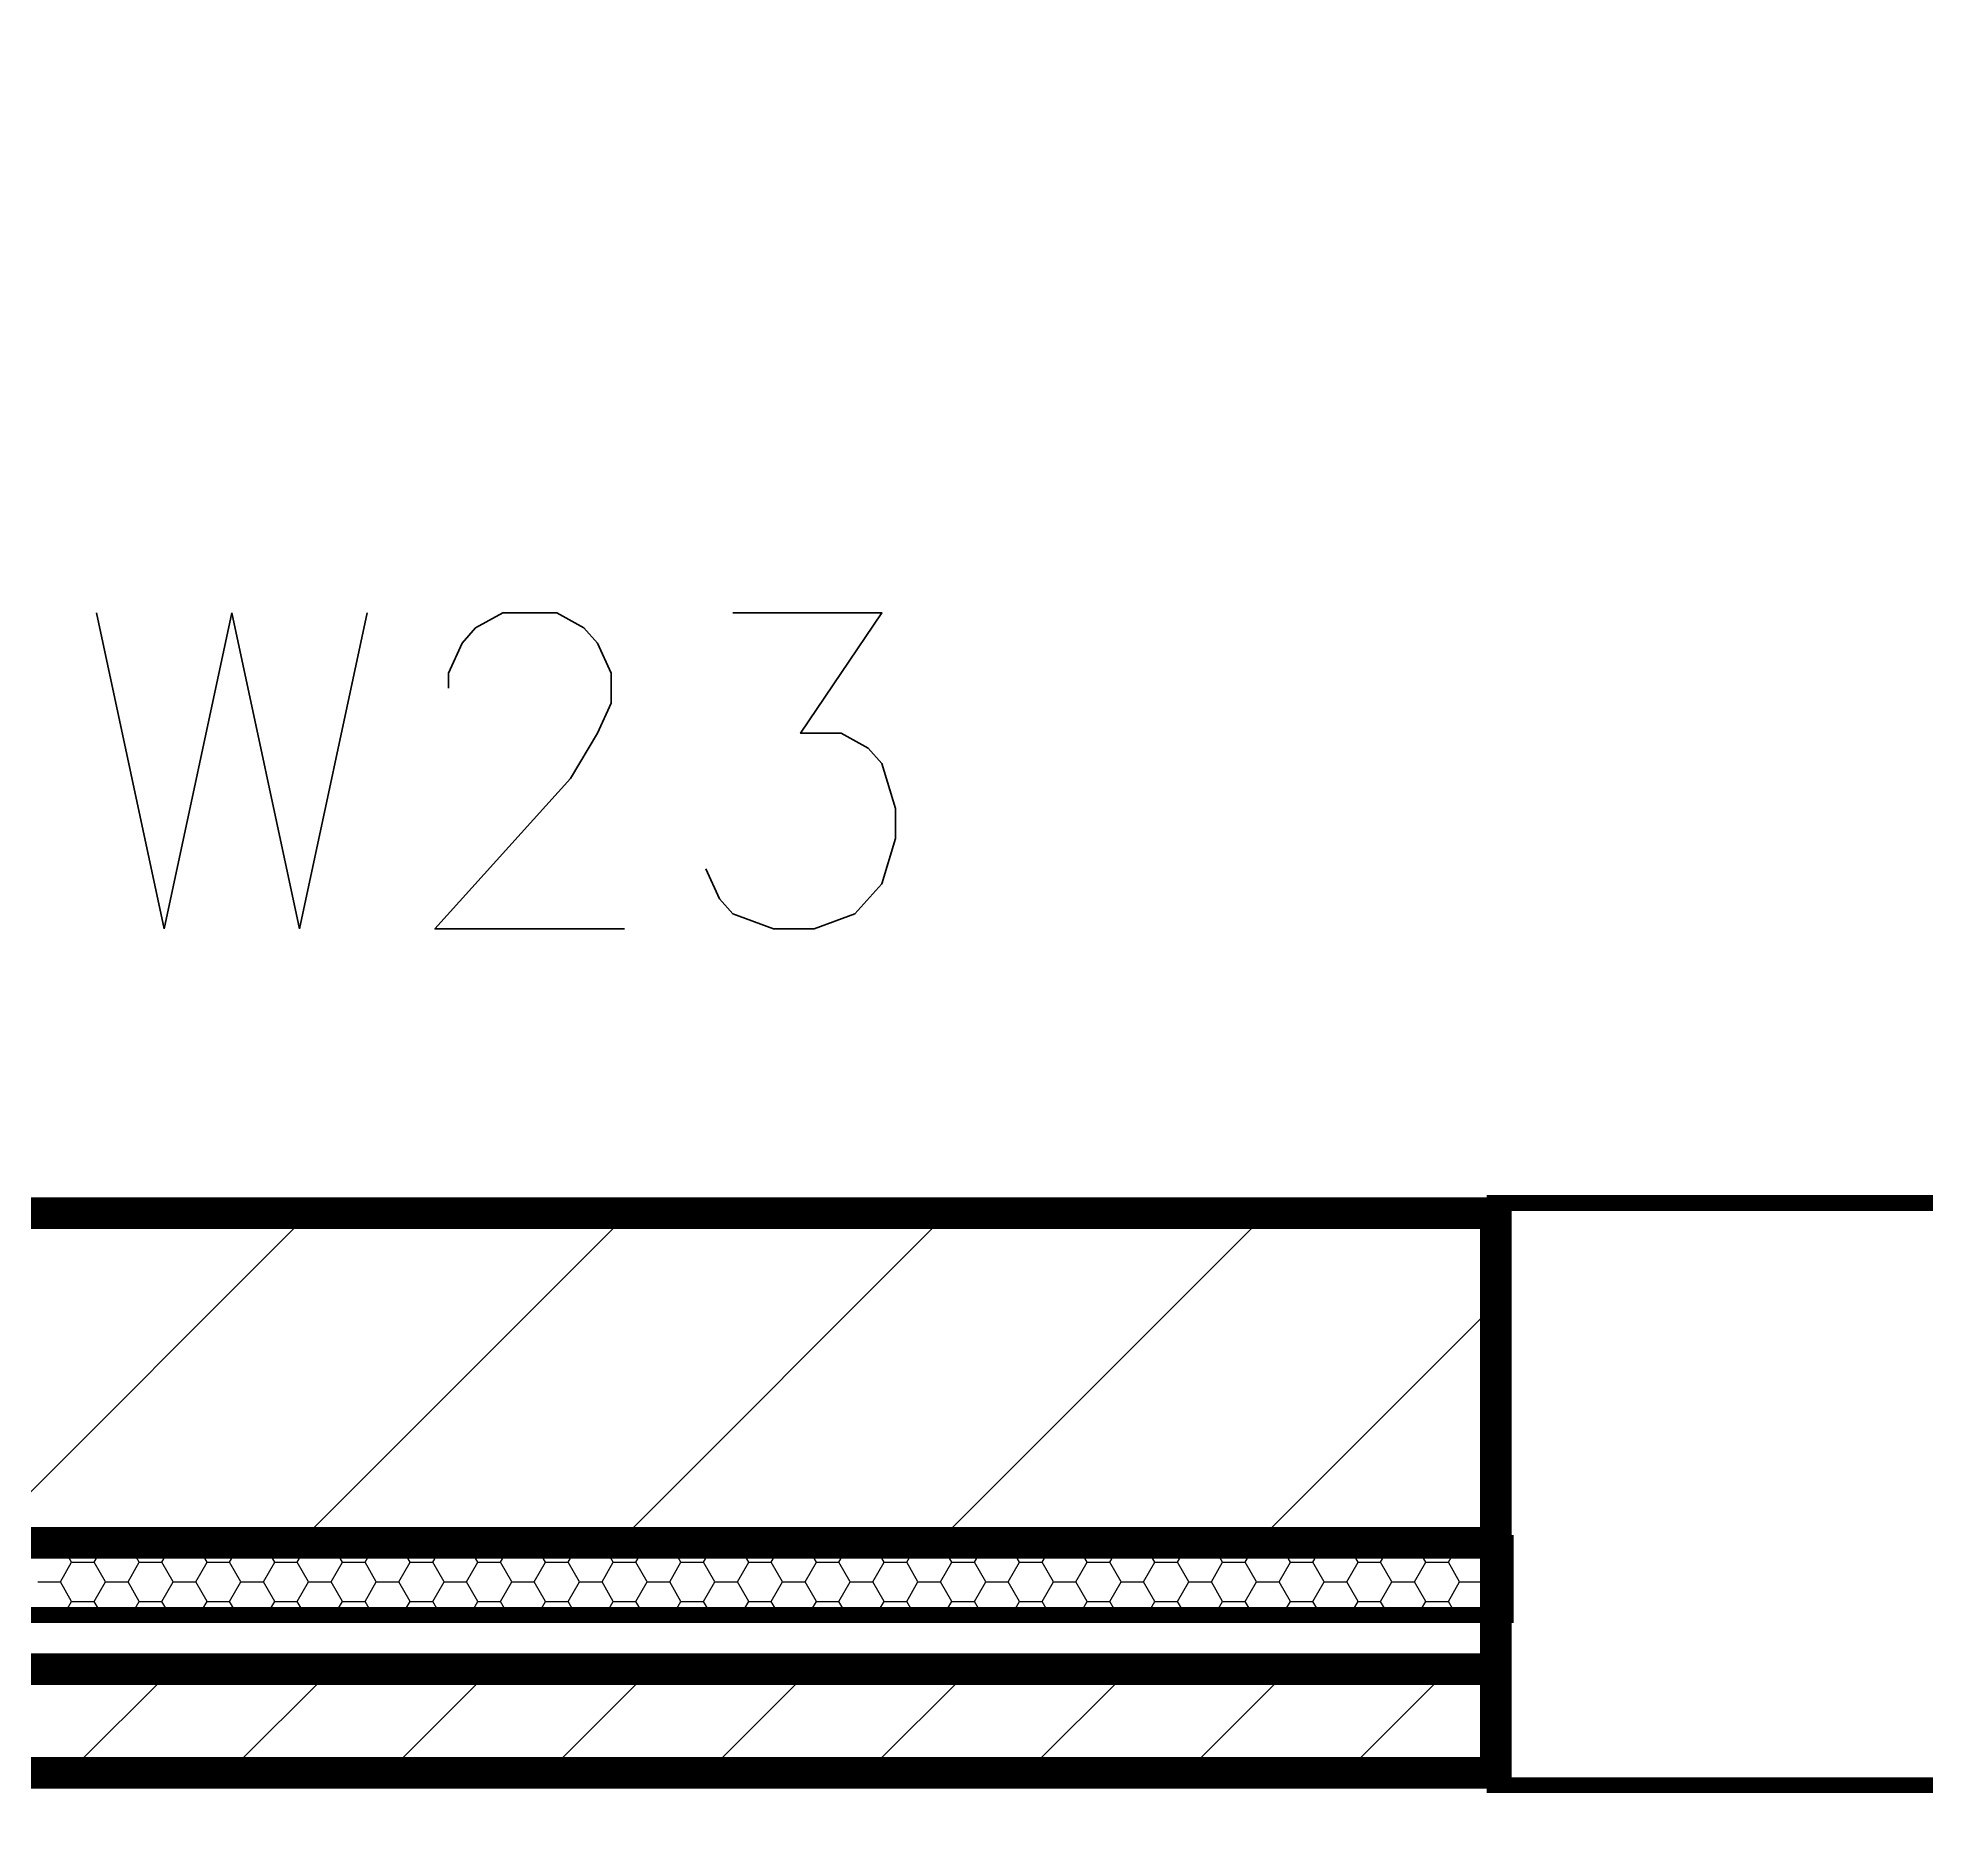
# Model space of a CAD drawing. Extents: x 0 to 42050, y 0 to 29700.
# Drawn here: x 6125 to 8217, y 8923 to 10917 of the extents above; entities that cross this region are included whole.
import ezdxf
from ezdxf.enums import TextEntityAlignment as Align

# ---------------------------------------------------------------- set-up
doc = ezdxf.new("R2010")
doc.units = 0
doc.header["$LTSCALE"] = 1000
doc.layers.get('0').update_dxf_attribs({"linetype": 'CONTINUOUS'})
doc.layers.get('DEFPOINTS').update_dxf_attribs({"linetype": 'CONTINUOUS'})
for name, color, linetype in [('BEMASSUNG', 3, 'CONTINUOUS'), ('DAEMMUNG', 6, 'CONTINUOUS'), ('FENSTER', 8, 'CONTINUOUS'), ('LEGENDE-70', 1, 'CONTINUOUS'), ('MAUERWERK', 7, 'CONTINUOUS'), ('SCHRAFFUR-DAEMMUNG', 6, 'CONTINUOUS'), ('SCHRAFFUR-MAUER', 7, 'CONTINUOUS'), ('SCHRAFFUR-VORMAUER', 7, 'CONTINUOUS'), ('VORSATZSCHALLE', 7, 'CONTINUOUS')]:
    doc.layers.add(name, color=color, linetype=linetype)
doc.styles.get("Standard").update_dxf_attribs({"font": 'TXT.SHX', "width": 0.75, "height": 175})
doc.styles.add('STANDART', font='TXT.SHX', dxfattribs={"width": 0.75, "height": 175})
doc.dimstyles.get("Standard").update_dxf_attribs({"dimtxt": 2.5, "dimasz": 2.5, "dimexe": 1.25, "dimexo": 0.625, "dimtad": 1, "dimcen": 2.5, "dimazin": 3, "dimtfac": 1, "dimtmove": 0, "dimatfit": 3})

# ---------------------------------------------------------------- blocks, each defined once
blk = doc.blocks.new('*X14')
at = {"color": 0}
for p, q in [((6060.660172, 9250), (6425.660172, 9615)), ((6414.213562, 9250), (6779.213562, 9615)), ((6767.766953, 9250), (7132.766953, 9615)), ((7121.320344, 9250), (7486.320344, 9615)), ((7474.873734, 9250), (7740, 9515.126266))]:
    blk.add_line(p, q, dxfattribs=at)
blk = doc.blocks.new('*X20')
at = {"color": 0}
for p, q in [((6159.213562, 8995), (6274.213562, 9110)), ((6335.990258, 8995), (6450.990258, 9110)), ((6512.766953, 8995), (6627.766953, 9110)), ((6689.543648, 8995), (6804.543648, 9110)), ((6866.320344, 8995), (6981.320344, 9110)), ((7043.097039, 8995), (7158.097039, 9110)), ((7219.873734, 8995), (7334.873734, 9110)), ((7396.650429, 8995), (7511.650429, 9110)), ((7573.427125, 8995), (7688.427125, 9110))]:
    blk.add_line(p, q, dxfattribs=at)
blk = doc.blocks.new('*X44')
at = {"color": 0}
for p, q in [((6162.499996, 9228.349363), (6149.999996, 9249.999998)), ((6187.499996, 9228.349367), (6199.999995, 9250)), ((6199.999996, 9249.999998), (6199.999995, 9250)), ((6237.499996, 9228.349363), (6224.999996, 9249.999998)), ((6262.499996, 9228.349367), (6274.999994, 9250)), ((6274.999996, 9249.999998), (6274.999994, 9250)), ((6312.499996, 9228.349362), (6299.999996, 9249.999998)), ((6337.499996, 9228.349367), (6349.999994, 9250)), ((6349.999996, 9249.999997), (6349.999994, 9250)), ((6387.499995, 9228.349362), (6374.999995, 9249.999997)), ((6412.499995, 9228.349368), (6424.999994, 9250)), ((6424.999995, 9249.999997), (6424.999994, 9250)), ((6462.499995, 9228.349362), (6449.999995, 9249.999997)), ((6487.499995, 9228.349368), (6499.999993, 9250)), ((6499.999995, 9249.999997), (6499.999993, 9250)), ((6537.499995, 9228.349362), (6524.999995, 9249.999997)), ((6562.499995, 9228.349368), (6574.999993, 9250)), ((6574.999995, 9249.999997), (6574.999993, 9250)), ((6612.499995, 9228.349362), (6599.999995, 9249.999997)), ((6637.499995, 9228.349368), (6649.999993, 9250)), ((6649.999995, 9249.999997), (6649.999993, 9250)), ((6687.499995, 9228.349362), (6674.999995, 9249.999997)), ((6712.499994, 9228.349368), (6724.999992, 9250)), ((6724.999994, 9249.999997), (6724.999992, 9250)), ((6762.499994, 9228.349362), (6749.999994, 9249.999997)), ((6787.499994, 9228.349368), (6799.999992, 9250)), ((6799.999994, 9249.999997), (6799.999992, 9250)), ((6837.499994, 9228.349361), (6824.999994, 9249.999997)), ((6862.499994, 9228.349368), (6874.999992, 9250)), ((6874.999994, 9249.999996), (6874.999992, 9250)), ((6912.499994, 9228.349361), (6899.999994, 9249.999996)), ((6937.499994, 9228.349369), (6949.999991, 9250)), ((6949.999994, 9249.999996), (6949.999991, 9250)), ((6987.499994, 9228.349361), (6974.999994, 9249.999996)), ((7012.499993, 9228.349369), (7024.999991, 9250)), ((7024.999993, 9249.999996), (7024.999991, 9250)), ((7062.499993, 9228.349361), (7049.999993, 9249.999996)), ((7087.499993, 9228.349369), (7099.999991, 9250)), ((7099.999993, 9249.999996), (7099.999991, 9250)), ((7137.499993, 9228.349361), (7124.999993, 9249.999996)), ((7162.499993, 9228.349369), (7174.99999, 9250)), ((7174.999993, 9249.999996), (7174.99999, 9250)), ((7212.499993, 9228.349361), (7199.999993, 9249.999996)), ((7237.499993, 9228.349369), (7249.99999, 9250)), ((7249.999993, 9249.999996), (7249.99999, 9250)), ((7287.499993, 9228.349361), (7274.999993, 9249.999996)), ((7312.499992, 9228.349369), (7324.99999, 9250)), ((7324.999992, 9249.999996), (7324.99999, 9250)), ((7362.499992, 9228.34936), (7349.999992, 9249.999996)), ((7387.499992, 9228.349369), (7399.99999, 9250)), ((7399.999992, 9249.999995), (7399.99999, 9250)), ((7437.499992, 9228.34936), (7424.999992, 9249.999995)), ((7462.499992, 9228.34937), (7474.999989, 9250)), ((7474.999992, 9249.999995), (7474.999989, 9250)), ((7512.499992, 9228.34936), (7499.999992, 9249.999995)), ((7537.499992, 9228.34937), (7549.999989, 9250)), ((7549.999992, 9249.999995), (7549.999989, 9250)), ((7587.499992, 9228.34936), (7574.999992, 9249.999995)), ((7612.499991, 9228.34937), (7624.999989, 9250)), ((7624.999991, 9249.999995), (7624.999989, 9250)), ((7662.499991, 9228.34936), (7649.999991, 9249.999995)), ((7687.499991, 9228.34937), (7699.999988, 9250)), ((7699.999991, 9249.999995), (7699.999988, 9250)), ((7737.499991, 9228.34936), (7724.999991, 9249.999995)), ((6149.999996, 9206.698732), (6162.499996, 9228.349367)), ((6162.5, 9228.349365), (6187.5, 9228.349365)), ((6199.999996, 9206.698728), (6187.499996, 9228.349363)), ((6224.999996, 9206.698732), (6237.499996, 9228.349367)), ((6237.5, 9228.349365), (6262.5, 9228.349365)), ((6274.999996, 9206.698727), (6262.499996, 9228.349363)), ((6299.999996, 9206.698732), (6312.499996, 9228.349367)), ((6312.5, 9228.349365), (6337.5, 9228.349365)), ((6349.999996, 9206.698727), (6337.499996, 9228.349362)), ((6374.999995, 9206.698732), (6387.499995, 9228.349368)), ((6387.5, 9228.349365), (6412.5, 9228.349365)), ((6424.999995, 9206.698727), (6412.499995, 9228.349362)), ((6449.999995, 9206.698733), (6462.499995, 9228.349368)), ((6462.5, 9228.349365), (6487.5, 9228.349365)), ((6499.999995, 9206.698727), (6487.499995, 9228.349362)), ((6524.999995, 9206.698733), (6537.499995, 9228.349368)), ((6537.5, 9228.349365), (6562.5, 9228.349365)), ((6574.999995, 9206.698727), (6562.499995, 9228.349362)), ((6599.999995, 9206.698733), (6612.499995, 9228.349368)), ((6612.5, 9228.349365), (6637.5, 9228.349365)), ((6649.999995, 9206.698727), (6637.499995, 9228.349362)), ((6674.999994, 9206.698733), (6687.499994, 9228.349368)), ((6687.5, 9228.349365), (6712.5, 9228.349365)), ((6724.999994, 9206.698727), (6712.499994, 9228.349362)), ((6749.999994, 9206.698733), (6762.499994, 9228.349368)), ((6762.5, 9228.349365), (6787.5, 9228.349365)), ((6799.999994, 9206.698726), (6787.499994, 9228.349362)), ((6824.999994, 9206.698733), (6837.499994, 9228.349368)), ((6837.5, 9228.349365), (6862.5, 9228.349365)), ((6874.999994, 9206.698726), (6862.499994, 9228.349361)), ((6899.999994, 9206.698733), (6912.499994, 9228.349369)), ((6912.5, 9228.349365), (6937.5, 9228.349365)), ((6949.999994, 9206.698726), (6937.499994, 9228.349361)), ((6974.999993, 9206.698734), (6987.499993, 9228.349369)), ((6987.5, 9228.349365), (7012.5, 9228.349365)), ((7024.999993, 9206.698726), (7012.499993, 9228.349361)), ((7049.999993, 9206.698734), (7062.499993, 9228.349369)), ((7062.5, 9228.349365), (7087.5, 9228.349365)), ((7099.999993, 9206.698726), (7087.499993, 9228.349361)), ((7124.999993, 9206.698734), (7137.499993, 9228.349369)), ((7137.5, 9228.349365), (7162.5, 9228.349365)), ((7174.999993, 9206.698726), (7162.499993, 9228.349361)), ((7199.999993, 9206.698734), (7212.499993, 9228.349369)), ((7212.5, 9228.349365), (7237.5, 9228.349365)), ((7249.999993, 9206.698726), (7237.499993, 9228.349361)), ((7274.999992, 9206.698734), (7287.499992, 9228.349369)), ((7287.5, 9228.349365), (7312.5, 9228.349365)), ((7324.999992, 9206.698725), (7312.499992, 9228.349361)), ((7349.999992, 9206.698734), (7362.499992, 9228.349369)), ((7362.5, 9228.349365), (7387.5, 9228.349365)), ((7399.999992, 9206.698725), (7387.499992, 9228.34936)), ((7424.999992, 9206.698734), (7437.499992, 9228.34937)), ((7437.5, 9228.349365), (7462.5, 9228.349365)), ((7474.999992, 9206.698725), (7462.499992, 9228.34936)), ((7499.999992, 9206.698735), (7512.499992, 9228.34937)), ((7512.5, 9228.349365), (7537.5, 9228.349365)), ((7549.999992, 9206.698725), (7537.499992, 9228.34936)), ((7574.999991, 9206.698735), (7587.499991, 9228.34937)), ((7587.5, 9228.349365), (7612.5, 9228.349365)), ((7624.999991, 9206.698725), (7612.499991, 9228.34936)), ((7649.999991, 9206.698735), (7662.499991, 9228.34937)), ((7662.5, 9228.349365), (7687.5, 9228.349365)), ((7699.999991, 9206.698725), (7687.499991, 9228.34936)), ((7724.999991, 9206.698735), (7737.499991, 9228.34937)), ((7737.5, 9228.349365), (7751.25, 9228.349365)), ((6125, 9206.69873), (6150, 9206.69873)), ((6162.499996, 9185.048093), (6149.999996, 9206.698728)), ((6187.499996, 9185.048097), (6199.999996, 9206.698732)), ((6200, 9206.69873), (6225, 9206.69873)), ((6237.499996, 9185.048092), (6224.999996, 9206.698728)), ((6262.499996, 9185.048097), (6274.999996, 9206.698732)), ((6275, 9206.69873), (6300, 9206.69873)), ((6312.499996, 9185.048092), (6299.999996, 9206.698727)), ((6337.499995, 9185.048097), (6349.999995, 9206.698732)), ((6350, 9206.69873), (6375, 9206.69873)), ((6387.499996, 9185.048092), (6374.999996, 9206.698727)), ((6412.499995, 9185.048097), (6424.999995, 9206.698733)), ((6425, 9206.69873), (6450, 9206.69873)), ((6462.499995, 9185.048092), (6449.999995, 9206.698727)), ((6487.499995, 9185.048098), (6499.999995, 9206.698733)), ((6500, 9206.69873), (6525, 9206.69873)), ((6537.499995, 9185.048092), (6524.999995, 9206.698727)), ((6562.499995, 9185.048098), (6574.999995, 9206.698733)), ((6575, 9206.69873), (6600, 9206.69873)), ((6612.499995, 9185.048092), (6599.999995, 9206.698727)), ((6637.499995, 9185.048098), (6649.999995, 9206.698733)), ((6650, 9206.69873), (6675, 9206.69873)), ((6687.499995, 9185.048092), (6674.999995, 9206.698727)), ((6712.499994, 9185.048098), (6724.999994, 9206.698733)), ((6725, 9206.69873), (6750, 9206.69873)), ((6762.499994, 9185.048091), (6749.999994, 9206.698727)), ((6787.499994, 9185.048098), (6799.999994, 9206.698733)), ((6800, 9206.69873), (6825, 9206.69873)), ((6837.499994, 9185.048091), (6824.999994, 9206.698726)), ((6862.499994, 9185.048098), (6874.999994, 9206.698733)), ((6875, 9206.69873), (6900, 9206.69873)), ((6912.499994, 9185.048091), (6899.999994, 9206.698726)), ((6937.499994, 9185.048098), (6949.999994, 9206.698734)), ((6950, 9206.69873), (6975, 9206.69873)), ((6987.499994, 9185.048091), (6974.999994, 9206.698726)), ((7012.499993, 9185.048099), (7024.999993, 9206.698734)), ((7025, 9206.69873), (7050, 9206.69873)), ((7062.499993, 9185.048091), (7049.999993, 9206.698726)), ((7087.499993, 9185.048099), (7099.999993, 9206.698734)), ((7100, 9206.69873), (7125, 9206.69873)), ((7137.499993, 9185.048091), (7124.999993, 9206.698726)), ((7162.499993, 9185.048099), (7174.999993, 9206.698734)), ((7175, 9206.69873), (7200, 9206.69873)), ((7212.499993, 9185.048091), (7199.999993, 9206.698726)), ((7237.499993, 9185.048099), (7249.999993, 9206.698734)), ((7250, 9206.69873), (7275, 9206.69873)), ((7287.499993, 9185.04809), (7274.999993, 9206.698726)), ((7312.499992, 9185.048099), (7324.999992, 9206.698734)), ((7325, 9206.69873), (7350, 9206.69873)), ((7362.499992, 9185.04809), (7349.999992, 9206.698725)), ((7387.499992, 9185.048099), (7399.999992, 9206.698734)), ((7400, 9206.69873), (7425, 9206.69873)), ((7437.499992, 9185.04809), (7424.999992, 9206.698725)), ((7462.499992, 9185.048099), (7474.999992, 9206.698735)), ((7475, 9206.69873), (7500, 9206.69873)), ((7512.499992, 9185.04809), (7499.999992, 9206.698725)), ((7537.499992, 9185.0481), (7549.999992, 9206.698735)), ((7550, 9206.69873), (7575, 9206.69873)), ((7587.499992, 9185.04809), (7574.999992, 9206.698725)), ((7612.499991, 9185.0481), (7624.999991, 9206.698735)), ((7625, 9206.69873), (7650, 9206.69873)), ((7662.499991, 9185.04809), (7649.999991, 9206.698725)), ((7687.499991, 9185.0481), (7699.999991, 9206.698735)), ((7700, 9206.69873), (7725, 9206.69873)), ((7737.499991, 9185.04809), (7724.999991, 9206.698725)), ((6153.811973, 9170), (6162.499996, 9185.048097)), ((6162.5, 9185.048095), (6187.5, 9185.048095)), ((6196.188017, 9170), (6187.499996, 9185.048093)), ((6228.811973, 9170), (6237.499996, 9185.048097)), ((6237.5, 9185.048095), (6262.5, 9185.048095)), ((6271.188016, 9170), (6262.499996, 9185.048092)), ((6303.811973, 9170), (6312.499996, 9185.048097)), ((6312.5, 9185.048095), (6337.5, 9185.048095)), ((6346.188016, 9170), (6337.499996, 9185.048092)), ((6378.811972, 9170), (6387.499995, 9185.048097)), ((6387.5, 9185.048095), (6412.5, 9185.048095)), ((6421.188016, 9170), (6412.499995, 9185.048092)), ((6453.811972, 9170), (6462.499995, 9185.048098)), ((6462.5, 9185.048095), (6487.5, 9185.048095)), ((6496.188015, 9170), (6487.499995, 9185.048092)), ((6528.811972, 9170), (6537.499995, 9185.048098)), ((6537.5, 9185.048095), (6562.5, 9185.048095)), ((6571.188015, 9170), (6562.499995, 9185.048092)), ((6603.811971, 9170), (6612.499995, 9185.048098)), ((6612.5, 9185.048095), (6637.5, 9185.048095)), ((6646.188015, 9170), (6637.499995, 9185.048092)), ((6678.811971, 9170), (6687.499994, 9185.048098)), ((6687.5, 9185.048095), (6712.5, 9185.048095)), ((6721.188014, 9170), (6712.499995, 9185.048092)), ((6753.811971, 9170), (6762.499994, 9185.048098)), ((6762.5, 9185.048095), (6787.5, 9185.048095)), ((6796.188014, 9170), (6787.499994, 9185.048091)), ((6828.81197, 9170), (6837.499994, 9185.048098)), ((6837.5, 9185.048095), (6862.5, 9185.048095)), ((6871.188014, 9170), (6862.499994, 9185.048091)), ((6903.81197, 9170), (6912.499994, 9185.048098)), ((6912.5, 9185.048095), (6937.5, 9185.048095)), ((6946.188013, 9170), (6937.499994, 9185.048091)), ((6978.81197, 9170), (6987.499993, 9185.048099)), ((6987.5, 9185.048095), (7012.5, 9185.048095)), ((7021.188013, 9170), (7012.499994, 9185.048091)), ((7053.811969, 9170), (7062.499993, 9185.048099)), ((7062.5, 9185.048095), (7087.5, 9185.048095)), ((7096.188013, 9170), (7087.499993, 9185.048091)), ((7128.811969, 9170), (7137.499993, 9185.048099)), ((7137.5, 9185.048095), (7162.5, 9185.048095)), ((7171.188012, 9170), (7162.499993, 9185.048091)), ((7203.811969, 9170), (7212.499993, 9185.048099)), ((7212.5, 9185.048095), (7237.5, 9185.048095)), ((7246.188012, 9170), (7237.499993, 9185.048091)), ((7278.811968, 9170), (7287.499992, 9185.048099)), ((7287.5, 9185.048095), (7312.5, 9185.048095)), ((7321.188012, 9170), (7312.499993, 9185.04809)), ((7353.811968, 9170), (7362.499992, 9185.048099)), ((7362.5, 9185.048095), (7387.5, 9185.048095)), ((7396.188011, 9170), (7387.499992, 9185.04809)), ((7428.811968, 9170), (7437.499992, 9185.048099)), ((7437.5, 9185.048095), (7462.5, 9185.048095)), ((7471.188011, 9170), (7462.499992, 9185.04809)), ((7503.811967, 9170), (7512.499992, 9185.0481)), ((7512.5, 9185.048095), (7537.5, 9185.048095)), ((7546.188011, 9170), (7537.499992, 9185.04809)), ((7578.811967, 9170), (7587.499991, 9185.0481)), ((7587.5, 9185.048095), (7612.5, 9185.048095)), ((7621.18801, 9170), (7612.499992, 9185.04809)), ((7653.811967, 9170), (7662.499991, 9185.0481)), ((7662.5, 9185.048095), (7687.5, 9185.048095)), ((7696.18801, 9170), (7687.499991, 9185.04809)), ((7728.811966, 9170), (7737.499991, 9185.0481)), ((7737.5, 9185.048095), (7751.25, 9185.048095))]:
    blk.add_line(p, q, dxfattribs=at)
blk = doc.blocks.new('MASSHILFSLINIE')
for points in [[(0, -350), (0, 350)], [(0, 0), (53.033009, 53.033009)], [(-150, 0), (150, 0)], [(0, 0), (-53.033009, -53.033009)]]:
    blk.add_lwpolyline(points)
blk = doc.blocks.new('*D169')
at = {"color": 0, "linetype": 'BYBLOCK'}
blk.add_line((5001, 6000), (7734, 6000), dxfattribs=at)
at = {"layer": 'DEFPOINTS', "color": 0, "linetype": 'BYBLOCK'}
for p in [(5000, 9250), (7735, 9250), (7735, 6000)]:
    blk.add_point(p, dxfattribs=at)
at = {"color": 0, "linetype": 'BYBLOCK', "rotation": 180}
blk.add_blockref('MASSHILFSLINIE', (5000, 6000), dxfattribs=at)
at = {"color": 0, "linetype": 'BYBLOCK'}
blk.add_blockref('MASSHILFSLINIE', (7735, 6000), dxfattribs=at)
at = {"color": 0, "linetype": 'BYBLOCK', "style": 'STANDART', "width": 0.75}
blk.add_text('2.74', height=175, dxfattribs=at).set_placement((6367.5, 6175), align=Align.MIDDLE_CENTER)
blk = doc.blocks.new('*D170')
at = {"color": 0, "linetype": 'BYBLOCK'}
blk.add_line((7736, 6000), (8749, 6000), dxfattribs=at)
at = {"layer": 'DEFPOINTS', "color": 0, "linetype": 'BYBLOCK'}
for p in [(8750, 9275), (7735, 9250), (8750, 6000)]:
    blk.add_point(p, dxfattribs=at)
at = {"color": 0, "linetype": 'BYBLOCK', "rotation": 180}
blk.add_blockref('MASSHILFSLINIE', (7735, 6000), dxfattribs=at)
at = {"color": 0, "linetype": 'BYBLOCK'}
blk.add_blockref('MASSHILFSLINIE', (8750, 6000), dxfattribs=at)
at = {"color": 0, "linetype": 'BYBLOCK', "style": 'STANDART', "width": 0.75}
blk.add_text('1.01', height=175, dxfattribs=at).set_placement((8242.5, 6175), align=Align.MIDDLE_CENTER)
blk = doc.blocks.new('*D183')
at = {"color": 0, "linetype": 'BYBLOCK'}
blk.add_line((5366, 5300), (9374, 5300), dxfattribs=at)
at = {"layer": 'DEFPOINTS', "color": 0, "linetype": 'BYBLOCK'}
for p in [(9375, 9645), (5365, 9250), (9375, 5300)]:
    blk.add_point(p, dxfattribs=at)
at = {"color": 0, "linetype": 'BYBLOCK', "rotation": 180}
blk.add_blockref('MASSHILFSLINIE', (5365, 5300), dxfattribs=at)
at = {"color": 0, "linetype": 'BYBLOCK'}
blk.add_blockref('MASSHILFSLINIE', (9375, 5300), dxfattribs=at)
at = {"color": 0, "linetype": 'BYBLOCK', "style": 'STANDART', "width": 0.75}
blk.add_text('4.01', height=175, dxfattribs=at).set_placement((7370, 5475), align=Align.MIDDLE_CENTER)
blk = doc.blocks.new('*D195')
at = {"color": 0, "linetype": 'BYBLOCK'}
blk.add_line((5856, 8070), (8854, 8070), dxfattribs=at)
at = {"layer": 'DEFPOINTS', "color": 0, "linetype": 'BYBLOCK'}
for p in [(5855, 9300), (8855, 8125), (8855, 8070)]:
    blk.add_point(p, dxfattribs=at)
at = {"color": 0, "linetype": 'BYBLOCK', "rotation": 180}
blk.add_blockref('MASSHILFSLINIE', (5855, 8070), dxfattribs=at)
at = {"color": 0, "linetype": 'BYBLOCK'}
blk.add_blockref('MASSHILFSLINIE', (8855, 8070), dxfattribs=at)
at = {"color": 0, "linetype": 'BYBLOCK', "style": 'STANDART', "width": 0.75}
blk.add_text('3.00', height=175, dxfattribs=at).set_placement((7630, 8245), align=Align.MIDDLE_CENTER)

msp = doc.modelspace()

# ---------------------------------------------------------------- linework, layer by layer
at = {"layer": 'DAEMMUNG', "const_width": 17.5}
msp.add_lwpolyline([(4920, 9170), (7751.25, 9170), (7751.25, 9250), (5000, 9250), (5000, 14626.25), (4920, 14626.25)], close=True, dxfattribs=at)
at = {"layer": 'FENSTER'}
for points, const_width in [([(7730, 9626.281294), (8755, 9626.281294)], 17.5), ([(7740, 9111.199371), (7740, 9285)], 35), ([(7730, 8981.423634), (8755, 8981.423634)], 17.5)]:
    msp.add_lwpolyline(points, dxfattribs=dict(at, const_width=const_width))
at = {"layer": 'MAUERWERK', "const_width": 35}
for points in [[(7740, 9250), (7740, 9615), (5365, 9615), (5365, 14125), (9750, 14125), (9750, 13875), (10115, 13875), (10115, 15125), (15750, 15125), (15750, 15000), (16115, 15000), (16115, 15625), (16365, 15625), (16365, 15990), (15750, 15990), (15750, 15490), (10115, 15490), (10115, 15740), (9750, 15740), (9750, 14490), (5365, 14490), (5365, 14615), (5000, 14615), (5000, 9250)], [(5000, 9250), (7740, 9250)]]:
    msp.add_lwpolyline(points, dxfattribs=at)
at = {"layer": 'MAUERWERK'}
for p in [(6765, 9615), (7740, 9580), (7060, 9250)]:
    msp.add_point(p, dxfattribs=at)
at = {"layer": 'VORSATZSCHALLE', "const_width": 35}
msp.add_lwpolyline([(4745, 8995), (7740, 8995), (7740, 9110), (4860, 9110), (4860, 14615), (4745, 14615)], close=True, dxfattribs=at)

# ---------------------------------------------------------------- block references
at = {"layer": 'SCHRAFFUR-DAEMMUNG'}
msp.add_blockref('*X44', (0, 0), dxfattribs=at)
at = {"layer": 'SCHRAFFUR-MAUER'}
msp.add_blockref('*X14', (0, 0), dxfattribs=at)
at = {"layer": 'SCHRAFFUR-VORMAUER'}
msp.add_blockref('*X20', (0, 0), dxfattribs=at)

# ---------------------------------------------------------------- texts
at = {"layer": 'LEGENDE-70'}
msp.add_text('W23', height=350, dxfattribs=at).set_placement((6160, 9930))

# ---------------------------------------------------------------- dimensions: what is measured, and where the dimension line sits
at = {"layer": 'BEMASSUNG'}
for base, p1, p2, text, picture, middle in [((9375, 5300), (5365, 9250), (9375, 9645), '4.01', '*D183', (7370, 5475)), ((8750, 6000), (7735, 9250), (8750, 9275), '1.01', '*D170', (8242.5, 6175)), ((7735, 6000), (5000, 9250), (7735, 9250), '2.74', '*D169', (6367.5, 6175))]:
    dim = msp.add_linear_dim(base=base, p1=p1, p2=p2, text=text, dimstyle='Standard', dxfattribs=at)
    dim.commit()
    dim.dimension.update_dxf_attribs({"geometry": picture, "text_midpoint": middle})
dim = msp.add_linear_dim(base=(8855, 8070), p1=(5855, 9300), p2=(8855, 8125), text='3.00', dimstyle='Standard', dxfattribs=at)
dim.commit()
dim.dimension.update_dxf_attribs({"geometry": '*D195', "text_midpoint": (7630, 8245), "dimtype": 128})

doc.saveas('drawing.dxf')
